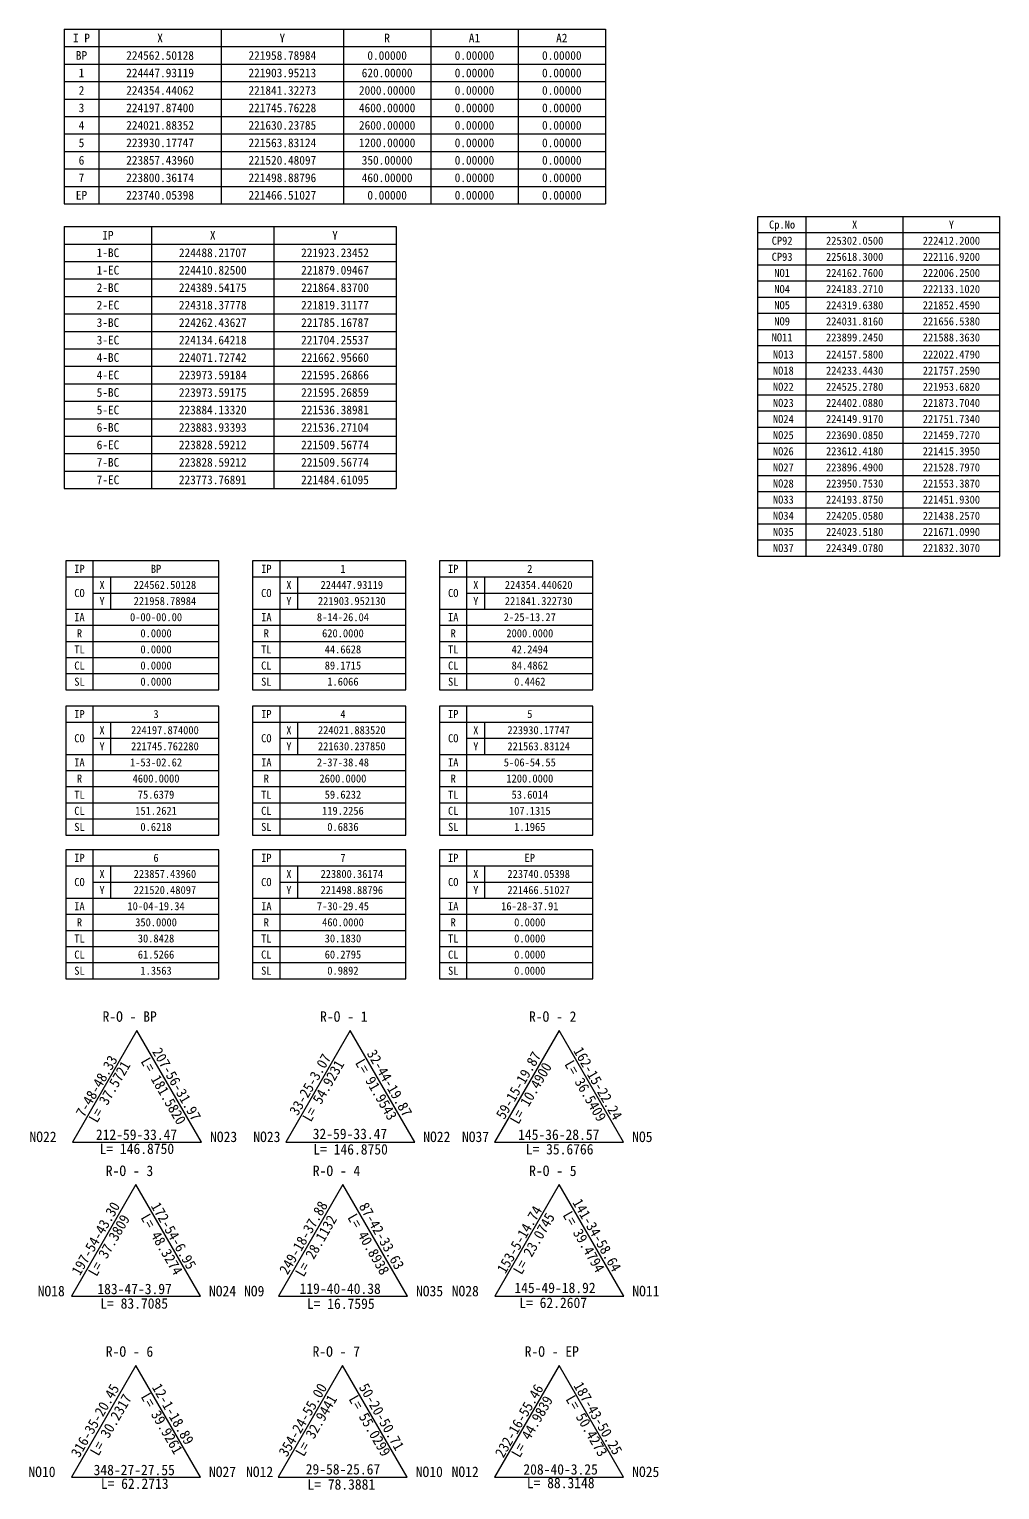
# Model space of a CAD drawing. Header units: metres. Extents: x 220504 to 223238, y 223454 to 225300.
# Drawn here: x 220504 to 221227, y 223454 to 224541 of the extents above; entities that cross this region are included whole.
import ezdxf
from ezdxf.enums import TextEntityAlignment as Align

# ---------------------------------------------------------------- set-up
doc = ezdxf.new("R2010")
doc.units = ezdxf.units.M
for name, color, linetype in [('CA-ALGN-TBSM', 2, 'Continuous'), ('CA-TABL-LIN1', 4, 'Continuous'), ('CA-TABL-LIN2', 1, 'Continuous'), ('CA-TABL-TEX1', 6, 'Continuous'), ('CA-TABL-TEX2', 3, 'Continuous'), ('CV-SURV-LINE', 2, 'Continuous'), ('CV-SURV-TEXT', 3, 'Continuous')]:
    doc.layers.add(name, color=color, linetype=linetype)
doc.styles.add('GHS', font='DotumChe.ttf')
doc.styles.add('GTXT', font='DotumChe.ttf')
doc.styles.add('Han_Romanstyle', font='DotumChe.ttf')

# ---------------------------------------------------------------- blocks, each defined once
blk = doc.blocks.new('CACTCRV')
at = {"layer": 'CA-TABL-LIN1'}
blk.add_line((-15.25, -20), (-15.25, 20), dxfattribs=at)
blk.add_lwpolyline([(-23.75, -20), (23.75, -20), (23.75, 20), (-23.75, 20)], close=True, dxfattribs=at)
at = {"layer": 'CA-TABL-LIN2'}
for p, q in [((-23.75, 15), (23.75, 15)), ((-9.75, 5), (-9.75, 15)), ((-15.25, 10), (23.75, 10)), ((-23.75, 5), (23.75, 5)), ((-23.75, 0), (23.75, 0)), ((-23.75, -5), (23.75, -5)), ((-23.75, -10), (23.75, -10)), ((-23.75, -15), (23.75, -15))]:
    blk.add_line(p, q, dxfattribs=at)
at = {"layer": 'CA-TABL-TEX2', "style": 'GTXT'}
for s, p in [('IP', (-19.5, 17.5)), ('X', (-12.5, 12.5)), ('CO', (-19.5, 10)), ('Y', (-12.5, 7.5)), ('IA', (-19.5, 2.5)), ('R', (-19.5, -2.5)), ('TL', (-19.5, -7.5)), ('CL', (-19.5, -12.5)), ('SL', (-19.5, -17.5))]:
    blk.add_text(s, height=2.5, dxfattribs=at).set_placement(p, align=Align.MIDDLE_CENTER)
at = {"layer": 'CA-TABL-TEX2', "style": 'GTXT', "flags": 4}
for tag, p in [('IPNO', (4.25, 17.5)), ('COX', (7, 12.5)), ('COY', (7, 7.5)), ('IA', (4.25, 2.5)), ('R', (4.25, -2.5)), ('TL', (4.25, -7.5)), ('CL', (4.25, -12.5)), ('SL', (4.25, -17.5))]:
    blk.add_attdef(tag, text='', height=2.5, dxfattribs=at).set_placement(p, align=Align.MIDDLE)

msp = doc.modelspace()

# ---------------------------------------------------------------- linework, layer by layer
at = {"layer": 'CA-TABL-LIN1', "linetype": 'Continuous'}
for p, q in [((220530.2, 224540.9), (220933.2, 224540.9)), ((220530.2, 224540.9), (220530.2, 224410.9)), ((220556.2, 224540.9), (220556.2, 224527.9)), ((220647.2, 224540.9), (220647.2, 224527.9)), ((220738.2, 224540.9), (220738.2, 224527.9)), ((220803.2, 224540.9), (220803.2, 224527.9)), ((220868.2, 224540.9), (220868.2, 224527.9)), ((220933.2, 224540.9), (220933.2, 224527.9)), ((220530.2, 224527.9), (220556.2, 224527.9)), ((220556.2, 224527.9), (220647.2, 224527.9)), ((220556.2, 224527.9), (220556.2, 224514.9)), ((220647.2, 224527.9), (220738.2, 224527.9)), ((220738.2, 224527.9), (220803.2, 224527.9)), ((220803.2, 224527.9), (220868.2, 224527.9)), ((220868.2, 224527.9), (220933.2, 224527.9)), ((220933.2, 224527.9), (220933.2, 224514.9)), ((220530.2, 224514.9), (220556.2, 224514.9)), ((220556.2, 224514.9), (220556.2, 224501.9)), ((220933.2, 224514.9), (220933.2, 224501.9)), ((220530.2, 224501.9), (220556.2, 224501.9)), ((220556.2, 224501.9), (220556.2, 224488.9)), ((220933.2, 224501.9), (220933.2, 224488.9)), ((220530.2, 224488.9), (220556.2, 224488.9)), ((220556.2, 224488.9), (220556.2, 224475.9)), ((220933.2, 224488.9), (220933.2, 224475.9)), ((220530.2, 224475.9), (220556.2, 224475.9)), ((220556.2, 224475.9), (220556.2, 224462.9)), ((220933.2, 224475.9), (220933.2, 224462.9)), ((220530.2, 224462.9), (220556.2, 224462.9)), ((220556.2, 224462.9), (220556.2, 224449.9)), ((220933.2, 224462.9), (220933.2, 224449.9)), ((220530.2, 224449.9), (220556.2, 224449.9)), ((220556.2, 224449.9), (220556.2, 224410.9)), ((220933.2, 224449.9), (220933.2, 224410.9)), ((220530.2, 224436.9), (220556.2, 224436.9)), ((220530.2, 224423.9), (220556.2, 224423.9)), ((220530.2, 224410.9), (220556.2, 224410.9)), ((220556.2, 224410.9), (220647.2, 224410.9)), ((220647.2, 224410.9), (220738.2, 224410.9)), ((220738.2, 224410.9), (220803.2, 224410.9)), ((220803.2, 224410.9), (220868.2, 224410.9)), ((220868.2, 224410.9), (220933.2, 224410.9)), ((220530.4, 224394), (220777.4, 224394)), ((220530.4, 224394), (220530.4, 224199)), ((220595.4, 224394), (220595.4, 224381)), ((220686.4, 224394), (220686.4, 224381)), ((220777.4, 224394), (220777.4, 224381)), ((220530.4, 224381), (220595.4, 224381)), ((220595.4, 224381), (220686.4, 224381)), ((220595.4, 224381), (220595.4, 224368)), ((220686.4, 224381), (220777.4, 224381)), ((220777.4, 224381), (220777.4, 224368)), ((220530.4, 224368), (220595.4, 224368)), ((220595.4, 224368), (220595.4, 224355)), ((220777.4, 224368), (220777.4, 224355)), ((220530.4, 224355), (220595.4, 224355)), ((220595.4, 224355), (220595.4, 224329)), ((220777.4, 224355), (220777.4, 224329)), ((220530.4, 224342), (220595.4, 224342)), ((220530.4, 224329), (220595.4, 224329)), ((220595.4, 224329), (220595.4, 224316)), ((220777.4, 224329), (220777.4, 224316)), ((220530.4, 224316), (220595.4, 224316)), ((220595.4, 224316), (220595.4, 224303)), ((220777.4, 224316), (220777.4, 224303)), ((220530.4, 224303), (220595.4, 224303)), ((220595.4, 224303), (220595.4, 224290)), ((220777.4, 224303), (220777.4, 224290)), ((220530.4, 224290), (220595.4, 224290)), ((220595.4, 224290), (220595.4, 224277)), ((220777.4, 224290), (220777.4, 224277)), ((220530.4, 224277), (220595.4, 224277)), ((220595.4, 224277), (220595.4, 224264)), ((220777.4, 224277), (220777.4, 224264)), ((220530.4, 224264), (220595.4, 224264)), ((220595.4, 224264), (220595.4, 224251)), ((220777.4, 224264), (220777.4, 224251)), ((220530.4, 224251), (220595.4, 224251)), ((220595.4, 224251), (220595.4, 224199)), ((220777.4, 224251), (220777.4, 224199)), ((220530.4, 224238), (220595.4, 224238)), ((220530.4, 224225), (220595.4, 224225)), ((220530.4, 224212), (220595.4, 224212)), ((220530.4, 224199), (220595.4, 224199)), ((220595.4, 224199), (220686.4, 224199)), ((220686.4, 224199), (220777.4, 224199))]:
    msp.add_line(p, q, dxfattribs=at)
at = {"layer": 'CA-TABL-LIN1'}
for p, q in [((221046.7, 224148.8), (221046.7, 224401.5)), ((221046.7, 224401.5), (221226.7, 224401.5)), ((221082.7, 224148.8), (221082.7, 224401.5)), ((221154.7, 224148.8), (221154.7, 224401.5)), ((221226.7, 224148.8), (221226.7, 224401.5)), ((221046.7, 224389.5), (221226.7, 224389.5)), ((221046.7, 224148.8), (221226.7, 224148.8))]:
    msp.add_line(p, q, dxfattribs=at)
at = {"layer": 'CA-TABL-LIN2', "linetype": 'Continuous'}
for p, q in [((220647.2, 224527.9), (220647.2, 224514.9)), ((220738.2, 224527.9), (220738.2, 224514.9)), ((220803.2, 224527.9), (220803.2, 224514.9)), ((220868.2, 224527.9), (220868.2, 224514.9)), ((220556.2, 224514.9), (220647.2, 224514.9)), ((220647.2, 224514.9), (220738.2, 224514.9)), ((220647.2, 224514.9), (220647.2, 224501.9)), ((220738.2, 224514.9), (220803.2, 224514.9)), ((220738.2, 224514.9), (220738.2, 224501.9)), ((220803.2, 224514.9), (220868.2, 224514.9)), ((220803.2, 224514.9), (220803.2, 224501.9)), ((220868.2, 224514.9), (220933.2, 224514.9)), ((220868.2, 224514.9), (220868.2, 224501.9)), ((220556.2, 224501.9), (220647.2, 224501.9)), ((220647.2, 224501.9), (220738.2, 224501.9)), ((220647.2, 224501.9), (220647.2, 224488.9)), ((220738.2, 224501.9), (220803.2, 224501.9)), ((220738.2, 224501.9), (220738.2, 224488.9)), ((220803.2, 224501.9), (220868.2, 224501.9)), ((220803.2, 224501.9), (220803.2, 224488.9)), ((220868.2, 224501.9), (220933.2, 224501.9)), ((220868.2, 224501.9), (220868.2, 224488.9)), ((220556.2, 224488.9), (220647.2, 224488.9)), ((220647.2, 224488.9), (220738.2, 224488.9)), ((220647.2, 224488.9), (220647.2, 224475.9)), ((220738.2, 224488.9), (220803.2, 224488.9)), ((220738.2, 224488.9), (220738.2, 224475.9)), ((220803.2, 224488.9), (220868.2, 224488.9)), ((220803.2, 224488.9), (220803.2, 224475.9)), ((220868.2, 224488.9), (220933.2, 224488.9)), ((220868.2, 224488.9), (220868.2, 224475.9)), ((220556.2, 224475.9), (220647.2, 224475.9)), ((220647.2, 224475.9), (220738.2, 224475.9)), ((220647.2, 224475.9), (220647.2, 224462.9)), ((220738.2, 224475.9), (220803.2, 224475.9)), ((220738.2, 224475.9), (220738.2, 224462.9)), ((220803.2, 224475.9), (220868.2, 224475.9)), ((220803.2, 224475.9), (220803.2, 224462.9)), ((220868.2, 224475.9), (220933.2, 224475.9)), ((220868.2, 224475.9), (220868.2, 224462.9)), ((220556.2, 224462.9), (220647.2, 224462.9)), ((220647.2, 224462.9), (220738.2, 224462.9)), ((220647.2, 224462.9), (220647.2, 224449.9)), ((220738.2, 224462.9), (220803.2, 224462.9)), ((220738.2, 224462.9), (220738.2, 224449.9)), ((220803.2, 224462.9), (220868.2, 224462.9)), ((220803.2, 224462.9), (220803.2, 224449.9)), ((220868.2, 224462.9), (220933.2, 224462.9)), ((220868.2, 224462.9), (220868.2, 224449.9)), ((220556.2, 224449.9), (220647.2, 224449.9)), ((220647.2, 224449.9), (220738.2, 224449.9)), ((220647.2, 224449.9), (220647.2, 224410.9)), ((220738.2, 224449.9), (220803.2, 224449.9)), ((220738.2, 224449.9), (220738.2, 224410.9)), ((220803.2, 224449.9), (220868.2, 224449.9)), ((220803.2, 224449.9), (220803.2, 224410.9)), ((220868.2, 224449.9), (220933.2, 224449.9)), ((220868.2, 224449.9), (220868.2, 224410.9)), ((220556.2, 224436.9), (220647.2, 224436.9)), ((220647.2, 224436.9), (220738.2, 224436.9)), ((220738.2, 224436.9), (220803.2, 224436.9)), ((220803.2, 224436.9), (220868.2, 224436.9)), ((220868.2, 224436.9), (220933.2, 224436.9)), ((220556.2, 224423.9), (220647.2, 224423.9)), ((220647.2, 224423.9), (220738.2, 224423.9)), ((220738.2, 224423.9), (220803.2, 224423.9)), ((220803.2, 224423.9), (220868.2, 224423.9)), ((220868.2, 224423.9), (220933.2, 224423.9)), ((220686.4, 224381), (220686.4, 224368)), ((220595.4, 224368), (220686.4, 224368)), ((220686.4, 224368), (220777.4, 224368)), ((220686.4, 224368), (220686.4, 224355)), ((220595.4, 224355), (220686.4, 224355)), ((220686.4, 224355), (220777.4, 224355)), ((220686.4, 224355), (220686.4, 224329)), ((220595.4, 224342), (220686.4, 224342)), ((220686.4, 224342), (220777.4, 224342)), ((220595.4, 224329), (220686.4, 224329)), ((220686.4, 224329), (220777.4, 224329)), ((220686.4, 224329), (220686.4, 224316)), ((220595.4, 224316), (220686.4, 224316)), ((220686.4, 224316), (220777.4, 224316)), ((220686.4, 224316), (220686.4, 224303)), ((220595.4, 224303), (220686.4, 224303)), ((220686.4, 224303), (220777.4, 224303)), ((220686.4, 224303), (220686.4, 224290)), ((220595.4, 224290), (220686.4, 224290)), ((220686.4, 224290), (220686.4, 224277)), ((220686.4, 224290), (220777.4, 224290)), ((220595.4, 224277), (220686.4, 224277)), ((220686.4, 224277), (220777.4, 224277)), ((220686.4, 224277), (220686.4, 224264)), ((220595.4, 224264), (220686.4, 224264)), ((220686.4, 224264), (220777.4, 224264)), ((220686.4, 224264), (220686.4, 224251)), ((220595.4, 224251), (220686.4, 224251)), ((220686.4, 224251), (220777.4, 224251)), ((220686.4, 224251), (220686.4, 224199)), ((220595.4, 224238), (220686.4, 224238)), ((220686.4, 224238), (220777.4, 224238)), ((220595.4, 224225), (220686.4, 224225)), ((220686.4, 224225), (220777.4, 224225)), ((220595.4, 224212), (220686.4, 224212)), ((220686.4, 224212), (220777.4, 224212))]:
    msp.add_line(p, q, dxfattribs=at)
at = {"layer": 'CA-TABL-LIN2'}
for p, q in [((221046.7, 224377.5), (221226.7, 224377.5)), ((221046.7, 224365.5), (221226.7, 224365.5)), ((221046.7, 224353.5), (221226.7, 224353.5)), ((221046.7, 224353.5), (221226.7, 224353.5)), ((221046.7, 224341.5), (221226.7, 224341.5)), ((221046.7, 224329.5), (221226.7, 224329.5)), ((221046.7, 224317.5), (221226.7, 224317.5)), ((221046.7, 224305.5), (221226.7, 224305.5)), ((221046.7, 224292.8), (221226.7, 224292.8)), ((221046.7, 224280.8), (221226.7, 224280.8)), ((221046.7, 224268.8), (221226.7, 224268.8)), ((221046.7, 224256.8), (221226.7, 224256.8)), ((221046.7, 224244.8), (221226.7, 224244.8)), ((221046.7, 224232.8), (221226.7, 224232.8)), ((221046.7, 224220.8), (221226.7, 224220.8)), ((221046.7, 224208.8), (221226.7, 224208.8)), ((221046.7, 224196.8), (221226.7, 224196.8)), ((221046.7, 224184.8), (221226.7, 224184.8)), ((221046.7, 224172.8), (221226.7, 224172.8)), ((221046.7, 224160.8), (221226.7, 224160.8))]:
    msp.add_line(p, q, dxfattribs=at)
at = {"layer": 'CV-SURV-LINE'}
for points in [[(220584.5, 223795.8), (220536.5, 223712.7), (220632.5, 223712.7)], [(220743.2, 223795.8), (220695.2, 223712.7), (220791.2, 223712.7)], [(220898.7, 223795.8), (220850.7, 223712.7), (220946.7, 223712.7)], [(220583.7, 223681), (220535.7, 223597.9), (220631.7, 223597.9)], [(220737.8, 223681), (220689.8, 223597.9), (220785.8, 223597.9)], [(220898.8, 223681), (220850.8, 223597.9), (220946.8, 223597.9)], [(220583.7, 223546.5), (220535.7, 223463.4), (220631.7, 223463.4)], [(220737.6, 223546.5), (220689.6, 223463.4), (220785.6, 223463.4)], [(220898.7, 223546.5), (220850.7, 223463.4), (220946.7, 223463.4)]]:
    msp.add_lwpolyline(points, close=True, dxfattribs=at)

# ---------------------------------------------------------------- block references
at = {"layer": 'CA-ALGN-TBSM'}
ref = msp.add_blockref('CACTCRV', (220588.5, 224097.3), dxfattribs=dict(at, xscale=2.399999999994179, yscale=2.399999999994179, zscale=2.4))
ref.add_attrib('IPNO', 'BP', dxfattribs={"layer": 'CA-TABL-TEX2', "height": 6, "style": 'GTXT'}).set_placement((220598.7, 224139.3), align=Align.MIDDLE)
ref.add_attrib('COX', '224562.50128', dxfattribs={"layer": 'CA-TABL-TEX2', "height": 6, "style": 'GTXT'}).set_placement((220605.3, 224127.3), align=Align.MIDDLE)
ref.add_attrib('COY', '221958.78984', dxfattribs={"layer": 'CA-TABL-TEX2', "height": 6, "style": 'GTXT'}).set_placement((220605.3, 224115.3), align=Align.MIDDLE)
ref.add_attrib('IA', '0-00-00.00', dxfattribs={"layer": 'CA-TABL-TEX2', "height": 6, "style": 'GTXT'}).set_placement((220598.7, 224103.3), align=Align.MIDDLE)
ref.add_attrib('R', '0.0000', dxfattribs={"layer": 'CA-TABL-TEX2', "height": 6, "style": 'GTXT'}).set_placement((220598.7, 224091.3), align=Align.MIDDLE)
ref.add_attrib('TL', '0.0000', dxfattribs={"layer": 'CA-TABL-TEX2', "height": 6, "style": 'GTXT'}).set_placement((220598.7, 224079.3), align=Align.MIDDLE)
ref.add_attrib('CL', '0.0000', dxfattribs={"layer": 'CA-TABL-TEX2', "height": 6, "style": 'GTXT'}).set_placement((220598.7, 224067.3), align=Align.MIDDLE)
ref.add_attrib('SL', '0.0000', dxfattribs={"layer": 'CA-TABL-TEX2', "height": 6, "style": 'GTXT'}).set_placement((220598.7, 224055.3), align=Align.MIDDLE)
ref = msp.add_blockref('CACTCRV', (220727.6, 224097.3), dxfattribs=dict(at, xscale=2.399999999994179, yscale=2.399999999994179, zscale=2.4))
ref.add_attrib('IPNO', '1', dxfattribs={"layer": 'CA-TABL-TEX2', "height": 6, "style": 'GTXT'}).set_placement((220737.8, 224139.3), align=Align.MIDDLE)
ref.add_attrib('COX', '224447.93119', dxfattribs={"layer": 'CA-TABL-TEX2', "height": 6, "style": 'GTXT'}).set_placement((220744.4, 224127.3), align=Align.MIDDLE)
ref.add_attrib('COY', '221903.952130', dxfattribs={"layer": 'CA-TABL-TEX2', "height": 6, "style": 'GTXT'}).set_placement((220744.4, 224115.3), align=Align.MIDDLE)
ref.add_attrib('IA', '8-14-26.04', dxfattribs={"layer": 'CA-TABL-TEX2', "height": 6, "style": 'GTXT'}).set_placement((220737.8, 224103.3), align=Align.MIDDLE)
ref.add_attrib('R', '620.0000', dxfattribs={"layer": 'CA-TABL-TEX2', "height": 6, "style": 'GTXT'}).set_placement((220737.8, 224091.3), align=Align.MIDDLE)
ref.add_attrib('TL', '44.6628', dxfattribs={"layer": 'CA-TABL-TEX2', "height": 6, "style": 'GTXT'}).set_placement((220737.8, 224079.3), align=Align.MIDDLE)
ref.add_attrib('CL', '89.1715', dxfattribs={"layer": 'CA-TABL-TEX2', "height": 6, "style": 'GTXT'}).set_placement((220737.8, 224067.3), align=Align.MIDDLE)
ref.add_attrib('SL', '1.6066', dxfattribs={"layer": 'CA-TABL-TEX2', "height": 6, "style": 'GTXT'}).set_placement((220737.8, 224055.3), align=Align.MIDDLE)
ref = msp.add_blockref('CACTCRV', (220866.7, 224097.3), dxfattribs=dict(at, xscale=2.399999999994179, yscale=2.399999999994179, zscale=2.4))
ref.add_attrib('IPNO', '2', dxfattribs={"layer": 'CA-TABL-TEX2', "height": 6, "style": 'GTXT'}).set_placement((220876.9, 224139.3), align=Align.MIDDLE)
ref.add_attrib('COX', '224354.440620', dxfattribs={"layer": 'CA-TABL-TEX2', "height": 6, "style": 'GTXT'}).set_placement((220883.5, 224127.3), align=Align.MIDDLE)
ref.add_attrib('COY', '221841.322730', dxfattribs={"layer": 'CA-TABL-TEX2', "height": 6, "style": 'GTXT'}).set_placement((220883.5, 224115.3), align=Align.MIDDLE)
ref.add_attrib('IA', '2-25-13.27', dxfattribs={"layer": 'CA-TABL-TEX2', "height": 6, "style": 'GTXT'}).set_placement((220876.9, 224103.3), align=Align.MIDDLE)
ref.add_attrib('R', '2000.0000', dxfattribs={"layer": 'CA-TABL-TEX2', "height": 6, "style": 'GTXT'}).set_placement((220876.9, 224091.3), align=Align.MIDDLE)
ref.add_attrib('TL', '42.2494', dxfattribs={"layer": 'CA-TABL-TEX2', "height": 6, "style": 'GTXT'}).set_placement((220876.9, 224079.3), align=Align.MIDDLE)
ref.add_attrib('CL', '84.4862', dxfattribs={"layer": 'CA-TABL-TEX2', "height": 6, "style": 'GTXT'}).set_placement((220876.9, 224067.3), align=Align.MIDDLE)
ref.add_attrib('SL', '0.4462', dxfattribs={"layer": 'CA-TABL-TEX2', "height": 6, "style": 'GTXT'}).set_placement((220876.9, 224055.3), align=Align.MIDDLE)
ref = msp.add_blockref('CACTCRV', (220588.5, 223989.2), dxfattribs=dict(at, xscale=2.399999999994179, yscale=2.399999999994179, zscale=2.4))
ref.add_attrib('IPNO', '3', dxfattribs={"layer": 'CA-TABL-TEX2', "height": 6, "style": 'GTXT'}).set_placement((220598.7, 224031.2), align=Align.MIDDLE)
ref.add_attrib('COX', '224197.874000', dxfattribs={"layer": 'CA-TABL-TEX2', "height": 6, "style": 'GTXT'}).set_placement((220605.3, 224019.2), align=Align.MIDDLE)
ref.add_attrib('COY', '221745.762280', dxfattribs={"layer": 'CA-TABL-TEX2', "height": 6, "style": 'GTXT'}).set_placement((220605.3, 224007.2), align=Align.MIDDLE)
ref.add_attrib('IA', '1-53-02.62', dxfattribs={"layer": 'CA-TABL-TEX2', "height": 6, "style": 'GTXT'}).set_placement((220598.7, 223995.2), align=Align.MIDDLE)
ref.add_attrib('R', '4600.0000', dxfattribs={"layer": 'CA-TABL-TEX2', "height": 6, "style": 'GTXT'}).set_placement((220598.7, 223983.2), align=Align.MIDDLE)
ref.add_attrib('TL', '75.6379', dxfattribs={"layer": 'CA-TABL-TEX2', "height": 6, "style": 'GTXT'}).set_placement((220598.7, 223971.2), align=Align.MIDDLE)
ref.add_attrib('CL', '151.2621', dxfattribs={"layer": 'CA-TABL-TEX2', "height": 6, "style": 'GTXT'}).set_placement((220598.7, 223959.2), align=Align.MIDDLE)
ref.add_attrib('SL', '0.6218', dxfattribs={"layer": 'CA-TABL-TEX2', "height": 6, "style": 'GTXT'}).set_placement((220598.7, 223947.2), align=Align.MIDDLE)
ref = msp.add_blockref('CACTCRV', (220727.6, 223989.2), dxfattribs=dict(at, xscale=2.399999999994179, yscale=2.399999999994179, zscale=2.4))
ref.add_attrib('IPNO', '4', dxfattribs={"layer": 'CA-TABL-TEX2', "height": 6, "style": 'GTXT'}).set_placement((220737.8, 224031.2), align=Align.MIDDLE)
ref.add_attrib('COX', '224021.883520', dxfattribs={"layer": 'CA-TABL-TEX2', "height": 6, "style": 'GTXT'}).set_placement((220744.4, 224019.2), align=Align.MIDDLE)
ref.add_attrib('COY', '221630.237850', dxfattribs={"layer": 'CA-TABL-TEX2', "height": 6, "style": 'GTXT'}).set_placement((220744.4, 224007.2), align=Align.MIDDLE)
ref.add_attrib('IA', '2-37-38.48', dxfattribs={"layer": 'CA-TABL-TEX2', "height": 6, "style": 'GTXT'}).set_placement((220737.8, 223995.2), align=Align.MIDDLE)
ref.add_attrib('R', '2600.0000', dxfattribs={"layer": 'CA-TABL-TEX2', "height": 6, "style": 'GTXT'}).set_placement((220737.8, 223983.2), align=Align.MIDDLE)
ref.add_attrib('TL', '59.6232', dxfattribs={"layer": 'CA-TABL-TEX2', "height": 6, "style": 'GTXT'}).set_placement((220737.8, 223971.2), align=Align.MIDDLE)
ref.add_attrib('CL', '119.2256', dxfattribs={"layer": 'CA-TABL-TEX2', "height": 6, "style": 'GTXT'}).set_placement((220737.8, 223959.2), align=Align.MIDDLE)
ref.add_attrib('SL', '0.6836', dxfattribs={"layer": 'CA-TABL-TEX2', "height": 6, "style": 'GTXT'}).set_placement((220737.8, 223947.2), align=Align.MIDDLE)
ref = msp.add_blockref('CACTCRV', (220866.7, 223989.2), dxfattribs=dict(at, xscale=2.399999999994179, yscale=2.399999999994179, zscale=2.4))
ref.add_attrib('IPNO', '5', dxfattribs={"layer": 'CA-TABL-TEX2', "height": 6, "style": 'GTXT'}).set_placement((220876.9, 224031.2), align=Align.MIDDLE)
ref.add_attrib('COX', '223930.17747', dxfattribs={"layer": 'CA-TABL-TEX2', "height": 6, "style": 'GTXT'}).set_placement((220883.5, 224019.2), align=Align.MIDDLE)
ref.add_attrib('COY', '221563.83124', dxfattribs={"layer": 'CA-TABL-TEX2', "height": 6, "style": 'GTXT'}).set_placement((220883.5, 224007.2), align=Align.MIDDLE)
ref.add_attrib('IA', '5-06-54.55', dxfattribs={"layer": 'CA-TABL-TEX2', "height": 6, "style": 'GTXT'}).set_placement((220876.9, 223995.2), align=Align.MIDDLE)
ref.add_attrib('R', '1200.0000', dxfattribs={"layer": 'CA-TABL-TEX2', "height": 6, "style": 'GTXT'}).set_placement((220876.9, 223983.2), align=Align.MIDDLE)
ref.add_attrib('TL', '53.6014', dxfattribs={"layer": 'CA-TABL-TEX2', "height": 6, "style": 'GTXT'}).set_placement((220876.9, 223971.2), align=Align.MIDDLE)
ref.add_attrib('CL', '107.1315', dxfattribs={"layer": 'CA-TABL-TEX2', "height": 6, "style": 'GTXT'}).set_placement((220876.9, 223959.2), align=Align.MIDDLE)
ref.add_attrib('SL', '1.1965', dxfattribs={"layer": 'CA-TABL-TEX2', "height": 6, "style": 'GTXT'}).set_placement((220876.9, 223947.2), align=Align.MIDDLE)
ref = msp.add_blockref('CACTCRV', (220588.5, 223882.2), dxfattribs=dict(at, xscale=2.399999999994179, yscale=2.399999999994179, zscale=2.4))
ref.add_attrib('IPNO', '6', dxfattribs={"layer": 'CA-TABL-TEX2', "height": 6, "style": 'GTXT'}).set_placement((220598.7, 223924.2), align=Align.MIDDLE)
ref.add_attrib('COX', '223857.43960', dxfattribs={"layer": 'CA-TABL-TEX2', "height": 6, "style": 'GTXT'}).set_placement((220605.3, 223912.2), align=Align.MIDDLE)
ref.add_attrib('COY', '221520.48097', dxfattribs={"layer": 'CA-TABL-TEX2', "height": 6, "style": 'GTXT'}).set_placement((220605.3, 223900.2), align=Align.MIDDLE)
ref.add_attrib('IA', '10-04-19.34', dxfattribs={"layer": 'CA-TABL-TEX2', "height": 6, "style": 'GTXT'}).set_placement((220598.7, 223888.2), align=Align.MIDDLE)
ref.add_attrib('R', '350.0000', dxfattribs={"layer": 'CA-TABL-TEX2', "height": 6, "style": 'GTXT'}).set_placement((220598.7, 223876.2), align=Align.MIDDLE)
ref.add_attrib('TL', '30.8428', dxfattribs={"layer": 'CA-TABL-TEX2', "height": 6, "style": 'GTXT'}).set_placement((220598.7, 223864.2), align=Align.MIDDLE)
ref.add_attrib('CL', '61.5266', dxfattribs={"layer": 'CA-TABL-TEX2', "height": 6, "style": 'GTXT'}).set_placement((220598.7, 223852.2), align=Align.MIDDLE)
ref.add_attrib('SL', '1.3563', dxfattribs={"layer": 'CA-TABL-TEX2', "height": 6, "style": 'GTXT'}).set_placement((220598.7, 223840.2), align=Align.MIDDLE)
ref = msp.add_blockref('CACTCRV', (220727.6, 223882.2), dxfattribs=dict(at, xscale=2.399999999994179, yscale=2.399999999994179, zscale=2.4))
ref.add_attrib('IPNO', '7', dxfattribs={"layer": 'CA-TABL-TEX2', "height": 6, "style": 'GTXT'}).set_placement((220737.8, 223924.2), align=Align.MIDDLE)
ref.add_attrib('COX', '223800.36174', dxfattribs={"layer": 'CA-TABL-TEX2', "height": 6, "style": 'GTXT'}).set_placement((220744.4, 223912.2), align=Align.MIDDLE)
ref.add_attrib('COY', '221498.88796', dxfattribs={"layer": 'CA-TABL-TEX2', "height": 6, "style": 'GTXT'}).set_placement((220744.4, 223900.2), align=Align.MIDDLE)
ref.add_attrib('IA', '7-30-29.45', dxfattribs={"layer": 'CA-TABL-TEX2', "height": 6, "style": 'GTXT'}).set_placement((220737.8, 223888.2), align=Align.MIDDLE)
ref.add_attrib('R', '460.0000', dxfattribs={"layer": 'CA-TABL-TEX2', "height": 6, "style": 'GTXT'}).set_placement((220737.8, 223876.2), align=Align.MIDDLE)
ref.add_attrib('TL', '30.1830', dxfattribs={"layer": 'CA-TABL-TEX2', "height": 6, "style": 'GTXT'}).set_placement((220737.8, 223864.2), align=Align.MIDDLE)
ref.add_attrib('CL', '60.2795', dxfattribs={"layer": 'CA-TABL-TEX2', "height": 6, "style": 'GTXT'}).set_placement((220737.8, 223852.2), align=Align.MIDDLE)
ref.add_attrib('SL', '0.9892', dxfattribs={"layer": 'CA-TABL-TEX2', "height": 6, "style": 'GTXT'}).set_placement((220737.8, 223840.2), align=Align.MIDDLE)
ref = msp.add_blockref('CACTCRV', (220866.7, 223882.2), dxfattribs=dict(at, xscale=2.399999999994179, yscale=2.399999999994179, zscale=2.4))
ref.add_attrib('IPNO', 'EP', dxfattribs={"layer": 'CA-TABL-TEX2', "height": 6, "style": 'GTXT'}).set_placement((220876.9, 223924.2), align=Align.MIDDLE)
ref.add_attrib('COX', '223740.05398', dxfattribs={"layer": 'CA-TABL-TEX2', "height": 6, "style": 'GTXT'}).set_placement((220883.5, 223912.2), align=Align.MIDDLE)
ref.add_attrib('COY', '221466.51027', dxfattribs={"layer": 'CA-TABL-TEX2', "height": 6, "style": 'GTXT'}).set_placement((220883.5, 223900.2), align=Align.MIDDLE)
ref.add_attrib('IA', '16-28-37.91', dxfattribs={"layer": 'CA-TABL-TEX2', "height": 6, "style": 'GTXT'}).set_placement((220876.9, 223888.2), align=Align.MIDDLE)
ref.add_attrib('R', '0.0000', dxfattribs={"layer": 'CA-TABL-TEX2', "height": 6, "style": 'GTXT'}).set_placement((220876.9, 223876.2), align=Align.MIDDLE)
ref.add_attrib('TL', '0.0000', dxfattribs={"layer": 'CA-TABL-TEX2', "height": 6, "style": 'GTXT'}).set_placement((220876.9, 223864.2), align=Align.MIDDLE)
ref.add_attrib('CL', '0.0000', dxfattribs={"layer": 'CA-TABL-TEX2', "height": 6, "style": 'GTXT'}).set_placement((220876.9, 223852.2), align=Align.MIDDLE)
ref.add_attrib('SL', '0.0000', dxfattribs={"layer": 'CA-TABL-TEX2', "height": 6, "style": 'GTXT'}).set_placement((220876.9, 223840.2), align=Align.MIDDLE)

# ---------------------------------------------------------------- texts
at = {"layer": 'CA-TABL-TEX1', "lineweight": 0, "style": 'GHS'}
for s, p in [('I P', (220543.2, 224531.1)), ('X', (220601.7, 224531.1)), ('Y', (220692.7, 224531.1)), ('R', (220770.7, 224531.1)), ('A1', (220835.7, 224531.1)), ('A2', (220900.7, 224531.1)), ('IP', (220562.9, 224384.3)), ('X', (220640.9, 224384.3)), ('Y', (220731.9, 224384.3))]:
    msp.add_text(s, height=6.5, dxfattribs=at).set_placement(p, align=Align.CENTER)
at = {"layer": 'CA-TABL-TEX1', "style": 'GTXT'}
for s, p in [('Cp.No', (221064.7, 224395.5)), ('X', (221118.7, 224395.5)), ('Y', (221190.7, 224395.5))]:
    msp.add_text(s, height=6, dxfattribs=at).set_placement(p, align=Align.MIDDLE_CENTER)
at = {"layer": 'CA-TABL-TEX2', "lineweight": 0, "style": 'GHS'}
for s, p in [('BP', (220543.2, 224518.1)), ('224562.50128', (220601.7, 224518.1)), ('221958.78984', (220692.7, 224518.1)), ('0.00000', (220770.7, 224518.1)), ('0.00000', (220835.7, 224518.1)), ('0.00000', (220900.7, 224518.1)), ('1', (220543.2, 224505.1)), ('224447.93119', (220601.7, 224505.1)), ('221903.95213', (220692.7, 224505.1)), ('620.00000', (220770.7, 224505.1)), ('0.00000', (220835.7, 224505.1)), ('0.00000', (220900.7, 224505.1)), ('2', (220543.2, 224492.1)), ('224354.44062', (220601.7, 224492.1)), ('221841.32273', (220692.7, 224492.1)), ('2000.00000', (220770.7, 224492.1)), ('0.00000', (220835.7, 224492.1)), ('0.00000', (220900.7, 224492.1)), ('3', (220543.2, 224479.1)), ('224197.87400', (220601.7, 224479.1)), ('221745.76228', (220692.7, 224479.1)), ('4600.00000', (220770.7, 224479.1)), ('0.00000', (220835.7, 224479.1)), ('0.00000', (220900.7, 224479.1)), ('4', (220543.2, 224466.1)), ('224021.88352', (220601.7, 224466.1)), ('221630.23785', (220692.7, 224466.1)), ('2600.00000', (220770.7, 224466.1)), ('0.00000', (220835.7, 224466.1)), ('0.00000', (220900.7, 224466.1)), ('5', (220543.2, 224453.1)), ('223930.17747', (220601.7, 224453.1)), ('221563.83124', (220692.7, 224453.1)), ('1200.00000', (220770.7, 224453.1)), ('0.00000', (220835.7, 224453.1)), ('0.00000', (220900.7, 224453.1)), ('6', (220543.2, 224440.1)), ('223857.43960', (220601.7, 224440.1)), ('221520.48097', (220692.7, 224440.1)), ('350.00000', (220770.7, 224440.1)), ('0.00000', (220835.7, 224440.1)), ('0.00000', (220900.7, 224440.1)), ('7', (220543.2, 224427.1)), ('223800.36174', (220601.7, 224427.1)), ('221498.88796', (220692.7, 224427.1)), ('460.00000', (220770.7, 224427.1)), ('0.00000', (220835.7, 224427.1)), ('0.00000', (220900.7, 224427.1)), ('EP', (220543.2, 224414.1)), ('223740.05398', (220601.7, 224414.1)), ('221466.51027', (220692.7, 224414.1)), ('0.00000', (220770.7, 224414.1)), ('0.00000', (220835.7, 224414.1)), ('0.00000', (220900.7, 224414.1)), ('1-BC', (220562.9, 224371.3)), ('224488.21707', (220640.9, 224371.3)), ('221923.23452', (220731.9, 224371.3)), ('1-EC', (220562.9, 224358.3)), ('224410.82500', (220640.9, 224358.3)), ('221879.09467', (220731.9, 224358.3)), ('2-BC', (220562.9, 224345.3)), ('224389.54175', (220640.9, 224345.3)), ('221864.83700', (220731.9, 224345.3)), ('2-EC', (220562.9, 224332.3)), ('224318.37778', (220640.9, 224332.3)), ('221819.31177', (220731.9, 224332.3)), ('3-BC', (220562.9, 224319.3)), ('224262.43627', (220640.9, 224319.3)), ('221785.16787', (220731.9, 224319.3)), ('3-EC', (220562.9, 224306.3)), ('224134.64218', (220640.9, 224306.3)), ('221704.25537', (220731.9, 224306.3)), ('4-BC', (220562.9, 224293.3)), ('224071.72742', (220640.9, 224293.3)), ('221662.95660', (220731.9, 224293.3)), ('4-EC', (220562.9, 224280.3)), ('223973.59184', (220640.9, 224280.3)), ('221595.26866', (220731.9, 224280.3)), ('5-BC', (220562.9, 224267.3)), ('223973.59175', (220640.9, 224267.3)), ('221595.26859', (220731.9, 224267.3)), ('5-EC', (220562.9, 224254.3)), ('223884.13320', (220640.9, 224254.3)), ('221536.38981', (220731.9, 224254.3)), ('6-BC', (220562.9, 224241.3)), ('223883.93393', (220640.9, 224241.3)), ('221536.27104', (220731.9, 224241.3)), ('6-EC', (220562.9, 224228.3)), ('223828.59212', (220640.9, 224228.3)), ('221509.56774', (220731.9, 224228.3)), ('7-BC', (220562.9, 224215.3)), ('223828.59212', (220640.9, 224215.3)), ('221509.56774', (220731.9, 224215.3)), ('7-EC', (220562.9, 224202.3)), ('223773.76891', (220640.9, 224202.3)), ('221484.61095', (220731.9, 224202.3))]:
    msp.add_text(s, height=6.5, dxfattribs=at).set_placement(p, align=Align.CENTER)
at = {"layer": 'CA-TABL-TEX2', "style": 'GTXT'}
for s, p in [('CP92', (221064.7, 224383.5)), ('225302.0500', (221118.7, 224383.5)), ('222412.2000', (221190.7, 224383.5)), ('CP93', (221064.7, 224371.5)), ('225618.3000', (221118.7, 224371.5)), ('222116.9200', (221190.7, 224371.5)), ('NO1', (221064.7, 224359.5)), ('224162.7600', (221118.7, 224359.5)), ('222006.2500', (221190.7, 224359.5)), ('NO4', (221064.7, 224347.5)), ('224183.2710', (221118.7, 224347.5)), ('222133.1020', (221190.7, 224347.5)), ('NO5', (221064.7, 224335.5)), ('224319.6380', (221118.7, 224335.5)), ('221852.4590', (221190.7, 224335.5)), ('NO9', (221064.7, 224323.5)), ('224031.8160', (221118.7, 224323.5)), ('221656.5380', (221190.7, 224323.5)), ('NO11', (221064.7, 224311.5)), ('223899.2450', (221118.7, 224311.5)), ('221588.3630', (221190.7, 224311.5)), ('NO13', (221065.6, 224298.8)), ('224157.5800', (221118.7, 224298.8)), ('222022.4790', (221190.7, 224298.8)), ('NO18', (221065.6, 224286.8)), ('224233.4430', (221118.7, 224286.8)), ('221757.2590', (221190.7, 224286.8)), ('NO22', (221065.6, 224274.8)), ('224525.2780', (221118.7, 224274.8)), ('221953.6820', (221190.7, 224274.8)), ('NO23', (221065.6, 224262.8)), ('224402.0880', (221118.7, 224262.8)), ('221873.7040', (221190.7, 224262.8)), ('NO24', (221065.6, 224250.8)), ('224149.9170', (221118.7, 224250.8)), ('221751.7340', (221190.7, 224250.8)), ('NO25', (221065.6, 224238.8)), ('223690.0850', (221118.7, 224238.8)), ('221459.7270', (221190.7, 224238.8)), ('NO26', (221065.6, 224226.8)), ('223612.4180', (221118.7, 224226.8)), ('221415.3950', (221190.7, 224226.8)), ('NO27', (221065.6, 224214.8)), ('223896.4900', (221118.7, 224214.8)), ('221528.7970', (221190.7, 224214.8)), ('NO28', (221065.6, 224202.8)), ('223950.7530', (221118.7, 224202.8)), ('221553.3870', (221190.7, 224202.8)), ('NO33', (221065.6, 224190.8)), ('224193.8750', (221118.7, 224190.8)), ('221451.9300', (221190.7, 224190.8)), ('NO34', (221065.6, 224178.8)), ('224205.0580', (221118.7, 224178.8)), ('221438.2570', (221190.7, 224178.8)), ('NO35', (221065.6, 224166.8)), ('224023.5180', (221118.7, 224166.8)), ('221671.0990', (221190.7, 224166.8)), ('NO37', (221065.6, 224154.8)), ('224349.0780', (221118.7, 224154.8)), ('221832.3070', (221190.7, 224154.8))]:
    msp.add_text(s, height=6, dxfattribs=at).set_placement(p, align=Align.MIDDLE_CENTER)
at = {"layer": 'CV-SURV-TEXT', "style": 'Han_Romanstyle'}
for s, p in [('R-O - BP', (220558.9, 223802.2)), ('R-O - 1', (220720.8, 223802.2)), ('R-O - 2', (220876.3, 223802.2)), ('212-59-33.47', (220553.9, 223714.3)), ('32-59-33.47', (220715.3, 223714.9)), ('145-36-28.57', (220868.2, 223714.3)), ('NO22', (220504.5, 223712.7)), ('L= 146.8750', (220556.7, 223703.8)), ('NO23', (220638.9, 223712.7)), ('NO23', (220671.1, 223712.7)), ('L= 146.8750', (220715.8, 223703.4)), ('NO22', (220797.6, 223712.7)), ('NO37', (220826.4, 223712.7)), ('L= 35.6766', (220873.9, 223703.5)), ('NO5', (220953.1, 223712.7)), ('R-O - 3', (220561.3, 223687.4)), ('R-O - 4', (220715.4, 223687.4)), ('R-O - 5', (220876.4, 223687.4)), ('NO18', (220510.6, 223597.9)), ('183-47-3.97', (220555, 223599.5)), ('NO24', (220638.1, 223597.9)), ('NO9', (220664.2, 223597.9)), ('119-40-40.38', (220705.5, 223599.7)), ('NO35', (220792.2, 223597.9)), ('NO28', (220818.8, 223597.9)), ('145-49-18.92', (220865.4, 223600.3)), ('NO11', (220953.2, 223597.9)), ('L= 83.7085', (220557.2, 223588.7)), ('L= 16.7595', (220711, 223588.5)), ('L= 62.2607', (220869.1, 223589.2)), ('R-O - 6', (220561.3, 223552.9)), ('R-O - 7', (220715.2, 223552.9)), ('R-O - EP', (220873.1, 223552.9)), ('NO10', (220503.7, 223463.4)), ('348-27-27.55', (220552.2, 223464.8)), ('NO27', (220638.1, 223463.4)), ('NO12', (220665.7, 223463.4)), ('29-58-25.67', (220710.1, 223465.3)), ('NO10', (220792, 223463.4)), ('NO12', (220818.7, 223463.4)), ('208-40-3.25', (220872.1, 223465.2)), ('NO25', (220953.1, 223463.4)), ('L= 62.2713', (220557.6, 223454.6)), ('L= 78.3881', (220711.4, 223454)), ('L= 88.3148', (220874.7, 223455.1))]:
    msp.add_text(s, height=7.8, dxfattribs=at).set_placement(p)
for s, rotation, p in [('7-48-48.33', 60.0007, (220545.2, 223730.6)), ('L= 181.5820', 299.9993, (220587, 223772.8)), ('207-56-31.97', 299.9993, (220595.6, 223780)), ('33-25-3.07', 60.0007, (220704.1, 223731.8)), ('32-44-19.87', 299.9993, (220755.3, 223778.7)), ('59-15-19.87', 60.0007, (220857.9, 223729)), ('162-15-22.24', 299.9993, (220909.1, 223780.6)), ('L= 37.5721', 60.0007, (220554.8, 223726.4)), ('L= 54.9231', 60.0007, (220713.9, 223727.1)), ('L= 91.9543', 299.9993, (220746.6, 223771.7)), ('L= 10.4900', 60.0007, (220868.4, 223725.3)), ('L= 36.5409', 299.9993, (220902.4, 223770.7)), ('197-54-43.30', 60.0007, (220542, 223612.8)), ('172-54-6.95', 299.9993, (220594.6, 223665.1)), ('249-18-37.88', 60.0007, (220696.6, 223613.4)), ('87-42-33.63', 299.9993, (220749.4, 223664.9)), ('141-34-58.64', 299.9993, (220908.4, 223667.7)), ('L= 37.3809', 60.0007, (220554.4, 223612.1)), ('L= 48.3274', 299.9993, (220587, 223656.5)), ('L= 28.1132', 60.0007, (220708.5, 223611.7)), ('L= 40.8938', 299.9993, (220740.9, 223656.6)), ('153-5-14.74', 60.0007, (220858.7, 223614.2)), ('L= 23.0745', 60.0007, (220870.7, 223613.4)), ('L= 39.4794', 299.9993, (220901.1, 223658.4)), ('316-35-20.45', 60.0007, (220541.5, 223477.2)), ('L= 30.2317', 60.0007, (220555.8, 223478.5)), ('L= 39.9261', 299.9993, (220587.1, 223523.2)), ('12-1-18.89', 299.9993, (220595.4, 223530.2)), ('354-24-55.00', 60.0007, (220696.1, 223477.8)), ('50-20-50.71', 299.9993, (220749.4, 223530.3)), ('232-16-55.46', 60.0007, (220857.2, 223477.1)), ('187-43-50.25', 299.9993, (220909.2, 223531.4)), ('L= 32.9441', 60.0007, (220708.6, 223478)), ('L= 55.0299', 299.9993, (220741.8, 223521.5)), ('L= 44.9839', 60.0007, (220869.3, 223477.2)), ('L= 50.4273', 299.9993, (220903.3, 223521.4))]:
    msp.add_text(s, height=7.8, rotation=rotation, dxfattribs=at).set_placement(p)

doc.saveas('drawing.dxf')
